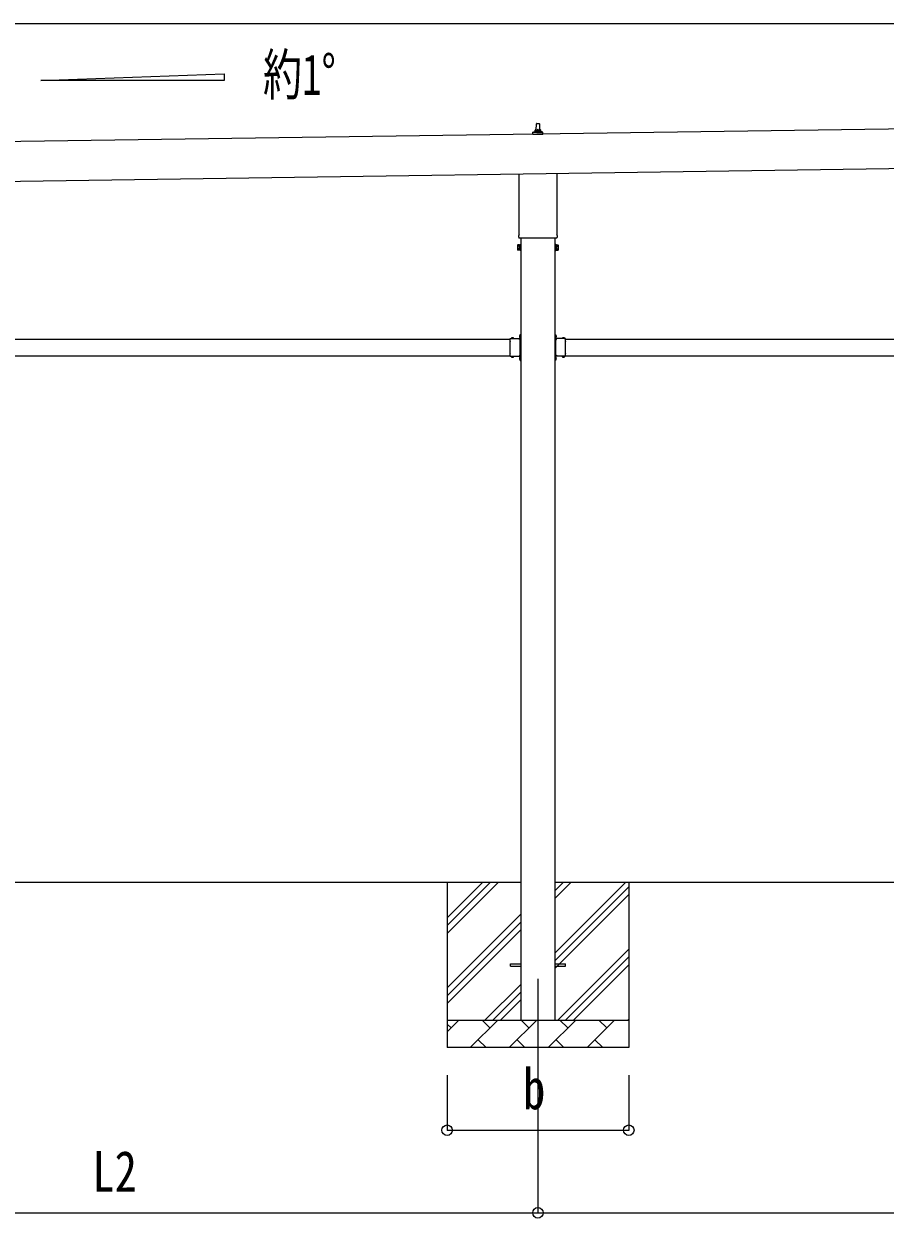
# Model space of a CAD drawing. Units: millimetres, scale not verified. Extents: x -18922 to 18922, y -13365 to 13365.
# Drawn here: x -4719 to -1590, y -7078 to -2741 of the extents above; entities that cross this region are included whole.
import ezdxf
from ezdxf.enums import TextEntityAlignment as Align

# ---------------------------------------------------------------- set-up
doc = ezdxf.new("R2010")
doc.units = ezdxf.units.MM
doc.header["$LTSCALE"] = 50
for name, color, linetype in [('0-2_USER1', 3, 'Continuous'), ('0-4_YKK_12', 2, 'Continuous'), ('0-5_YKK_13', 4, 'Continuous'), ('0-6_YKK_A1', 4, 'Continuous'), ('0-7_YKK_D', 6, 'Continuous')]:
    doc.layers.add(name, color=color, linetype=linetype)
doc.styles.add('ＭＳ ゴシック', font='')
doc.styles.get('ＭＳ ゴシック').set_extended_font_data('MS Gothic')

msp = doc.modelspace()

# ---------------------------------------------------------------- linework, layer by layer
at = {"layer": '0-4_YKK_12'}
msp.add_line((-2851.31, -6209.12), (-2851.31, -6709.12), dxfattribs=at)
at = {"layer": '0-5_YKK_13'}
for p, q in [((-2857.31, -3127.01), (-2856.58, -3103.48)), ((-2855.58, -3102.51), (-2847.04, -3102.51)), ((-2846.04, -3103.48), (-2845.31, -3127.01)), ((-2869.56, -3142.51), (-2869.56, -3134.79)), ((-2833.06, -3142.51), (-2869.56, -3142.51)), ((-2869.18, -3134.01), (-2833.44, -3134.01)), ((-2868.8, -3133.82), (-2862.07, -3132.19)), ((-2861.69, -3132.01), (-2840.93, -3132.01)), ((-2861.31, -3131.22), (-2861.31, -3127.01)), ((-2860.31, -3127.01), (-2842.31, -3127.01)), ((-2841.31, -3131.22), (-2841.31, -3127.01)), ((-2833.82, -3133.82), (-2840.55, -3132.19)), ((-2833.06, -3142.51), (-2833.06, -3134.79)), ((-2919.61, -3506.49), (-2919.61, -3285.84)), ((-2783.01, -3283.89), (-2783.01, -3506.49)), ((-2921.31, -3515.27), (-2921.31, -3509.77)), ((-2781.31, -3509.77), (-2781.31, -3515.27)), ((-2925.31, -3544.77), (-2924.55, -3543.45)), ((-2925.31, -3544.77), (-2925.31, -3561.77)), ((-2918.31, -3548.36), (-2924.55, -3548.36)), ((-2783.37, -3518.77), (-2919.25, -3518.77)), ((-2784.31, -3548.36), (-2778.07, -3548.36)), ((-2777.31, -3544.77), (-2778.07, -3543.45)), ((-2777.31, -3544.77), (-2777.31, -3561.77)), ((-2925.31, -3561.77), (-2924.55, -3563.08)), ((-2918.31, -3558.17), (-2924.55, -3558.17)), ((-2918.31, -3563.08), (-2924.55, -3563.08)), ((-2915.81, -3562.47), (-2918.31, -3562.47)), ((-2786.81, -3562.47), (-2784.31, -3562.47)), ((-2784.31, -3558.17), (-2778.07, -3558.17)), ((-2784.31, -3563.08), (-2778.07, -3563.08)), ((-2777.31, -3561.77), (-2778.07, -3563.08)), ((-2951.81, -3894.41), (-2951.81, -3884.02)), ((-2951.81, -3884.02), (-2915.41, -3884.02)), ((-2951.81, -3936.41), (-2951.81, -3895.84)), ((-2948.54, -3883.16), (-2948.54, -3883.32)), ((-2947.84, -3884.02), (-2939.77, -3884.02)), ((-2944.94, -3884.02), (-2946.26, -3881.37)), ((-2942.68, -3884.02), (-2941.36, -3881.37)), ((-2939.07, -3883.16), (-2939.07, -3883.32)), ((-2919.51, -3876.12), (-2913.81, -3876.12)), ((-2915.81, -3885.62), (-2918.81, -3885.62)), ((-2915.41, -3875), (-2918.07, -3873.67)), ((-2915.41, -3877.25), (-2918.07, -3878.57)), ((-2916.27, -3871.39), (-2916.11, -3871.39)), ((-2916.27, -3880.86), (-2916.11, -3880.86)), ((-2915.81, -3894.41), (-2915.81, -3887.62)), ((-2915.81, -3936.41), (-2915.81, -3895.84)), ((-2915.41, -3868.62), (-2913.81, -3868.62)), ((-2915.41, -3885.58), (-2915.41, -3868.62)), ((-2915.41, -3872.09), (-2915.41, -3880.16)), ((-2913.81, -3873.12), (-2915.41, -3873.12)), ((-2915.41, -3874.12), (-2913.81, -3874.12)), ((-2915.41, -3878.12), (-2913.81, -3878.12)), ((-2913.81, -3879.12), (-2915.41, -3879.12)), ((-2787.21, -3868.62), (-2788.81, -3868.62)), ((-2788.81, -3873.12), (-2787.21, -3873.12)), ((-2787.21, -3874.12), (-2788.81, -3874.12)), ((-2783.11, -3876.12), (-2788.81, -3876.12)), ((-2787.21, -3878.12), (-2788.81, -3878.12)), ((-2788.81, -3879.12), (-2787.21, -3879.12)), ((-2787.21, -3885.58), (-2787.21, -3868.62)), ((-2787.21, -3872.09), (-2787.21, -3880.16)), ((-2787.21, -3875), (-2784.55, -3873.67)), ((-2787.21, -3877.25), (-2784.55, -3878.57)), ((-2750.81, -3884.02), (-2787.21, -3884.02)), ((-2786.81, -3885.62), (-2783.81, -3885.62)), ((-2786.81, -3894.41), (-2786.81, -3887.62)), ((-2786.81, -3936.41), (-2786.81, -3895.84)), ((-2786.35, -3871.39), (-2786.51, -3871.39)), ((-2786.35, -3880.86), (-2786.51, -3880.86)), ((-2763.54, -3883.16), (-2763.54, -3883.32)), ((-2754.77, -3884.02), (-2762.84, -3884.02)), ((-2759.94, -3884.02), (-2761.26, -3881.37)), ((-2757.68, -3884.02), (-2756.36, -3881.37)), ((-2754.07, -3883.16), (-2754.07, -3883.32)), ((-2750.81, -3894.41), (-2750.81, -3884.02)), ((-2750.81, -3936.41), (-2750.81, -3895.84)), ((-2951.81, -3948.22), (-2951.81, -3937.84)), ((-2918.81, -3946.62), (-2915.81, -3946.62)), ((-2915.81, -3944.62), (-2915.81, -3937.84)), ((-2915.41, -3963.62), (-2915.41, -3946.66)), ((-2787.21, -3963.62), (-2787.21, -3946.66)), ((-2786.81, -3944.62), (-2786.81, -3937.84)), ((-2783.81, -3946.62), (-2786.81, -3946.62)), ((-2750.81, -3948.22), (-2750.81, -3937.84)), ((-2951.81, -3948.22), (-2915.41, -3948.22)), ((-2948.54, -3949.09), (-2948.54, -3948.92)), ((-2947.84, -3948.22), (-2939.77, -3948.22)), ((-2944.94, -3948.22), (-2946.26, -3950.88)), ((-2942.68, -3948.22), (-2941.36, -3950.88)), ((-2939.07, -3949.09), (-2939.07, -3948.92)), ((-2915.41, -3955), (-2918.07, -3953.67)), ((-2915.41, -3957.25), (-2918.07, -3958.57)), ((-2916.27, -3951.39), (-2916.11, -3951.39)), ((-2916.27, -3960.86), (-2916.11, -3960.86)), ((-2915.41, -3952.09), (-2915.41, -3960.16)), ((-2915.41, -3954.12), (-2913.81, -3954.12)), ((-2915.41, -3958.12), (-2913.81, -3958.12)), ((-2915.41, -3963.62), (-2913.81, -3963.62)), ((-2787.21, -3954.12), (-2788.81, -3954.12)), ((-2787.21, -3958.12), (-2788.81, -3958.12)), ((-2787.21, -3963.62), (-2788.81, -3963.62)), ((-2750.81, -3948.22), (-2787.21, -3948.22)), ((-2787.21, -3952.09), (-2787.21, -3960.16)), ((-2787.21, -3955), (-2784.55, -3953.67)), ((-2787.21, -3957.25), (-2784.55, -3958.57)), ((-2786.35, -3951.39), (-2786.51, -3951.39)), ((-2786.35, -3960.86), (-2786.51, -3960.86)), ((-2763.54, -3949.09), (-2763.54, -3948.92)), ((-2754.77, -3948.22), (-2762.84, -3948.22)), ((-2759.94, -3948.22), (-2761.26, -3950.88)), ((-2757.68, -3948.22), (-2756.36, -3950.88)), ((-2754.07, -3949.09), (-2754.07, -3948.92)), ((-2951.31, -6154.62), (-2913.81, -6154.62)), ((-2951.31, -6163.62), (-2951.31, -6154.62)), ((-2788.81, -6154.62), (-2751.31, -6154.62)), ((-2751.31, -6163.62), (-2751.31, -6154.62)), ((-2951.31, -6163.62), (-2913.81, -6163.62)), ((-2788.81, -6163.62), (-2751.31, -6163.62))]:
    msp.add_line(p, q, dxfattribs=at)
for points in [[(-2918.31, -3563.08), (-2918.31, -3543.45), (-2924.55, -3543.45)], [(-2918.31, -3562.47), (-2918.31, -3544.07), (-2915.81, -3544.07)], [(-2784.31, -3562.47), (-2784.31, -3544.07), (-2786.81, -3544.07)], [(-2784.31, -3563.08), (-2784.31, -3543.45), (-2778.07, -3543.45)], [(-2915.81, -3887.62), (-2918.81, -3887.62), (-2918.81, -3884.02)], [(-2913.81, -3883.62), (-2913.81, -3877.62), (-2913.81, -3874.62), (-2913.81, -3868.62)], [(-2788.81, -3883.62), (-2788.81, -3877.62), (-2788.81, -3874.62), (-2788.81, -3868.62)], [(-2786.81, -3887.62), (-2783.81, -3887.62), (-2783.81, -3884.02)], [(-2915.81, -3944.62), (-2918.81, -3944.62), (-2918.81, -3948.22)], [(-2786.81, -3944.62), (-2783.81, -3944.62), (-2783.81, -3948.22)], [(-2913.81, -3963.62), (-2913.81, -3957.62), (-2913.81, -3954.62), (-2913.81, -3948.62)], [(-2788.81, -3963.62), (-2788.81, -3957.62), (-2788.81, -3954.62), (-2788.81, -3948.62)]]:
    msp.add_lwpolyline(points, dxfattribs=at)
for points in [[(-2915.81, -3563.77), (-2915.81, -3542.77), (-2913.81, -3542.77), (-2913.81, -3563.77)], [(-2786.81, -3563.77), (-2786.81, -3542.77), (-2788.81, -3542.77), (-2788.81, -3563.77)]]:
    msp.add_lwpolyline(points, close=True, dxfattribs=at)
for centre, radius, start, end in [((-2855.58, -3103.51), 1, 90, 178.60509), ((-2847.04, -3103.51), 1, 1.39491, 90), ((-2868.56, -3134.79), 1, 103.62699, 180), ((-2862.31, -3131.22), 1, 283.62699, 0), ((-2857.22, -3127.64), 4.13, 90, 171.17633), ((-2860.31, -3128.01), 1, 90, 180), ((-2847.98, -3127.01), 4.83, 133.60282, 180), ((-2854.64, -3127.01), 4.83, 0, 46.39718), ((-2845.4, -3127.64), 4.13, 8.82367, 90), ((-2842.31, -3128.01), 1, 0, 90), ((-2840.31, -3131.22), 1, 180, 256.37301), ((-2834.06, -3134.79), 1, 0, 76.37301), ((-2917.31, -3509.77), 4, 125.09963, 180), ((-2785.31, -3509.77), 4, 0, 54.90037), ((-2909.07, -3553.27), 16.24, 162.41205, 197.58795), ((-2920.96, -3545.91), 4.34, 145.61575, 214.38425), ((-2917.31, -3515.27), 4, 180, 194.47751), ((-2917.31, -3515.27), 4, 194.47751, 241.04498), ((-2785.31, -3515.27), 4, 298.95502, 345.52249), ((-2785.31, -3515.27), 4, 345.52249, 0), ((-2793.55, -3553.27), 16.24, 342.41205, 17.58795), ((-2781.65, -3545.91), 4.34, 325.61575, 34.38425), ((-2920.96, -3560.63), 4.34, 145.61575, 214.38425), ((-2781.65, -3560.63), 4.34, 325.61575, 34.38425), ((-2952.51, -3895.12), 1, 314.427, 45.573), ((-2947.68, -3883.16), 0.862, 129.12355, 180), ((-2947.84, -3883.32), 0.7, 180, 270), ((-2943.81, -3887.92), 7, 90, 129.12355), ((-2943.81, -3887.92), 7, 50.87645, 90), ((-2939.77, -3883.32), 0.7, 270, 0), ((-2939.94, -3883.16), 0.862, 0, 50.87645), ((-2911.51, -3876.12), 7, 140.87645, 180), ((-2911.51, -3876.12), 7, 180, 219.12355), ((-2916.27, -3872.25), 0.862, 90, 140.87645), ((-2916.27, -3880), 0.862, 219.12355, 270), ((-2916.11, -3872.09), 0.7, 0, 90), ((-2916.11, -3880.16), 0.7, 270, 0), ((-2915.11, -3895.12), 1, 134.427, 225.573), ((-2915.81, -3883.62), 2, 270, 0), ((-2786.81, -3883.62), 2, 180, 270), ((-2786.51, -3872.09), 0.7, 90, 180), ((-2786.51, -3880.16), 0.7, 180, 270), ((-2787.51, -3895.12), 1, 314.427, 45.573), ((-2786.35, -3872.25), 0.862, 39.12355, 90), ((-2786.35, -3880), 0.862, 270, 320.87645), ((-2791.11, -3876.12), 7, 0, 39.12355), ((-2791.11, -3876.12), 7, 320.87645, 0), ((-2762.68, -3883.16), 0.862, 129.12355, 180), ((-2762.84, -3883.32), 0.7, 180, 270), ((-2758.81, -3887.92), 7, 90, 129.12355), ((-2758.81, -3887.92), 7, 50.87645, 90), ((-2754.77, -3883.32), 0.7, 270, 0), ((-2754.94, -3883.16), 0.862, 0, 50.87645), ((-2750.11, -3895.12), 1, 134.427, 225.573), ((-2952.51, -3937.12), 1, 314.427, 45.573), ((-2915.11, -3937.12), 1, 134.427, 225.573), ((-2915.81, -3948.62), 2, 0, 90), ((-2786.81, -3948.62), 2, 90, 180), ((-2787.51, -3937.12), 1, 314.427, 45.573), ((-2750.11, -3937.12), 1, 134.427, 225.573), ((-2947.84, -3948.92), 0.7, 90, 180), ((-2947.68, -3949.09), 0.862, 180, 230.87645), ((-2943.81, -3944.32), 7, 230.87645, 270), ((-2943.81, -3944.32), 7, 270, 309.12355), ((-2939.77, -3948.92), 0.7, 0, 90), ((-2939.94, -3949.09), 0.862, 309.12355, 0), ((-2911.51, -3956.12), 7, 140.87645, 180), ((-2911.51, -3956.12), 7, 180, 219.12355), ((-2916.27, -3952.25), 0.862, 90, 140.87645), ((-2916.27, -3960), 0.862, 219.12355, 270), ((-2916.11, -3952.09), 0.7, 0, 90), ((-2916.11, -3960.16), 0.7, 270, 0), ((-2786.51, -3952.09), 0.7, 90, 180), ((-2786.51, -3960.16), 0.7, 180, 270), ((-2786.35, -3952.25), 0.862, 39.12355, 90), ((-2786.35, -3960), 0.862, 270, 320.87645), ((-2791.11, -3956.12), 7, 0, 39.12355), ((-2791.11, -3956.12), 7, 320.87645, 0), ((-2762.84, -3948.92), 0.7, 90, 180), ((-2762.68, -3949.09), 0.862, 180, 230.87645), ((-2758.81, -3944.32), 7, 230.87645, 270), ((-2758.81, -3944.32), 7, 270, 309.12355), ((-2754.77, -3948.92), 0.7, 0, 90), ((-2754.94, -3949.09), 0.862, 309.12355, 0)]:
    msp.add_arc(centre, radius, start, end, dxfattribs=at)
at = {"layer": '0-6_YKK_A1'}
for p, q in [((-4656.9, -2947), (-3991.62, -2922.41)), ((-3991.62, -2947), (-4656.9, -2947)), ((-3991.62, -2922.41), (-3991.62, -2947)), ((-6748.41, -3195.49), (-1361.37, -3118.57)), ((-6746.34, -3340.51), (-1359.3, -3263.55)), ((-2913.81, -3518.77), (-2913.81, -6359.12)), ((-2788.81, -6359.12), (-2788.81, -3518.77)), ((-5750.81, -3886.12), (-2951.81, -3886.12)), ((-2750.81, -3886.12), (48.19, -3886.12)), ((-5750.81, -3946.12), (-2951.81, -3946.12)), ((-2918.81, -3946.12), (-2914.31, -3946.12)), ((-2783.81, -3946.12), (-2788.31, -3946.12)), ((-2750.81, -3946.12), (48.19, -3946.12)), ((-2913.81, -5859.12), (-5788.81, -5859.12)), ((-3181.31, -5859.12), (-3181.31, -6459.12)), ((-3181.31, -6044.17), (-2996.26, -5859.12)), ((-3181.31, -6015.89), (-3024.54, -5859.12)), ((-3181.31, -5987.61), (-3052.83, -5859.12)), ((86.19, -5859.12), (-2788.81, -5859.12)), ((-2788.81, -6114.22), (-2533.71, -5859.12)), ((-2788.81, -5916.23), (-2731.7, -5859.12)), ((-2788.81, -5887.95), (-2759.99, -5859.12)), ((-2788.81, -6142.51), (-2521.31, -5875.01)), ((-2521.31, -5859.12), (-2521.31, -6459.12)), ((-2788.81, -6170.79), (-2521.31, -5903.29)), ((-3181.31, -6242.16), (-2913.81, -5974.66)), ((-3181.31, -6270.45), (-2913.81, -6002.95)), ((-3181.31, -6298.73), (-2913.81, -6031.23)), ((-2779.15, -6359.12), (-2521.31, -6101.28)), ((-2750.87, -6359.12), (-2521.31, -6129.57)), ((-2722.58, -6359.12), (-2521.31, -6157.85)), ((-3043.71, -6359.12), (-2913.81, -6229.22)), ((-3015.43, -6359.12), (-2913.81, -6257.51)), ((-2987.14, -6359.12), (-2913.81, -6285.79)), ((-3181.31, -6359.12), (-2521.31, -6359.12)), ((-3181.31, -6402.02), (-3138.42, -6359.12)), ((-3166.97, -6387.68), (-3181.31, -6373.34)), ((-3097, -6459.12), (-2997, -6359.12)), ((-3025.55, -6387.68), (-3054.1, -6359.12)), ((-2955.57, -6459.12), (-2855.57, -6359.12)), ((-2884.13, -6387.68), (-2912.68, -6359.12)), ((-2814.15, -6459.12), (-2714.15, -6359.12)), ((-2742.71, -6387.68), (-2771.26, -6359.12)), ((-2672.73, -6459.12), (-2572.73, -6359.12)), ((-2601.28, -6387.68), (-2629.84, -6359.12)), ((-2524.59, -6359.12), (-2521.31, -6355.84)), ((-2521.31, -6459.12), (-3181.31, -6459.12)), ((-3068.44, -6430.57), (-3039.89, -6459.12)), ((-2927.02, -6430.57), (-2898.47, -6459.12)), ((-2785.6, -6430.57), (-2757.05, -6459.12)), ((-2644.18, -6430.57), (-2615.62, -6459.12))]:
    msp.add_line(p, q, dxfattribs=at)
for points in [[(-2918.81, -3886.12), (-2914.31, -3886.12), (-2914.31, -3946.12)], [(-2783.81, -3886.12), (-2788.31, -3886.12), (-2788.31, -3946.12)]]:
    msp.add_lwpolyline(points, dxfattribs=at)
at = {"layer": '0-7_YKK_D'}
for p, q in [((3830.12, -2741.02), (-6540.9, -2741.02)), ((-3181.31, -6559.12), (-3181.31, -6760.12)), ((-2851.31, -6559.12), (-2851.31, -7060.12)), ((-2851.31, -6559.12), (-2851.31, -7060.12)), ((-2521.31, -6559.12), (-2521.31, -6760.12)), ((-3181.31, -6759.12), (-2521.31, -6759.12)), ((-5851.31, -7059.12), (-2851.31, -7059.12)), ((-2851.31, -7059.12), (148.69, -7059.12))]:
    msp.add_line(p, q, dxfattribs=at)
for centre in [(-3181.31, -6759.12), (-2521.31, -6759.12), (-2851.31, -7059.12), (-2851.31, -7059.12)]:
    msp.add_circle(centre, 19.12, dxfattribs=at)

# ---------------------------------------------------------------- texts
at = {"layer": '0-2_USER1', "style": 'ＭＳ ゴシック', "width": 0.7}
msp.add_text('約1°', height=148.5, dxfattribs=at).set_placement((-3850.18, -3043.7), align=Align.BOTTOM_LEFT)
at = {"layer": '0-7_YKK_D', "style": 'ＭＳ ゴシック', "width": 0.8}
for s, p in [('b', (-2905.31, -6727.12)), ('L2', (-4470.11, -7027.12))]:
    msp.add_text(s, height=148.5, dxfattribs=at).set_placement(p, align=Align.BOTTOM_LEFT)

doc.saveas('drawing.dxf')
